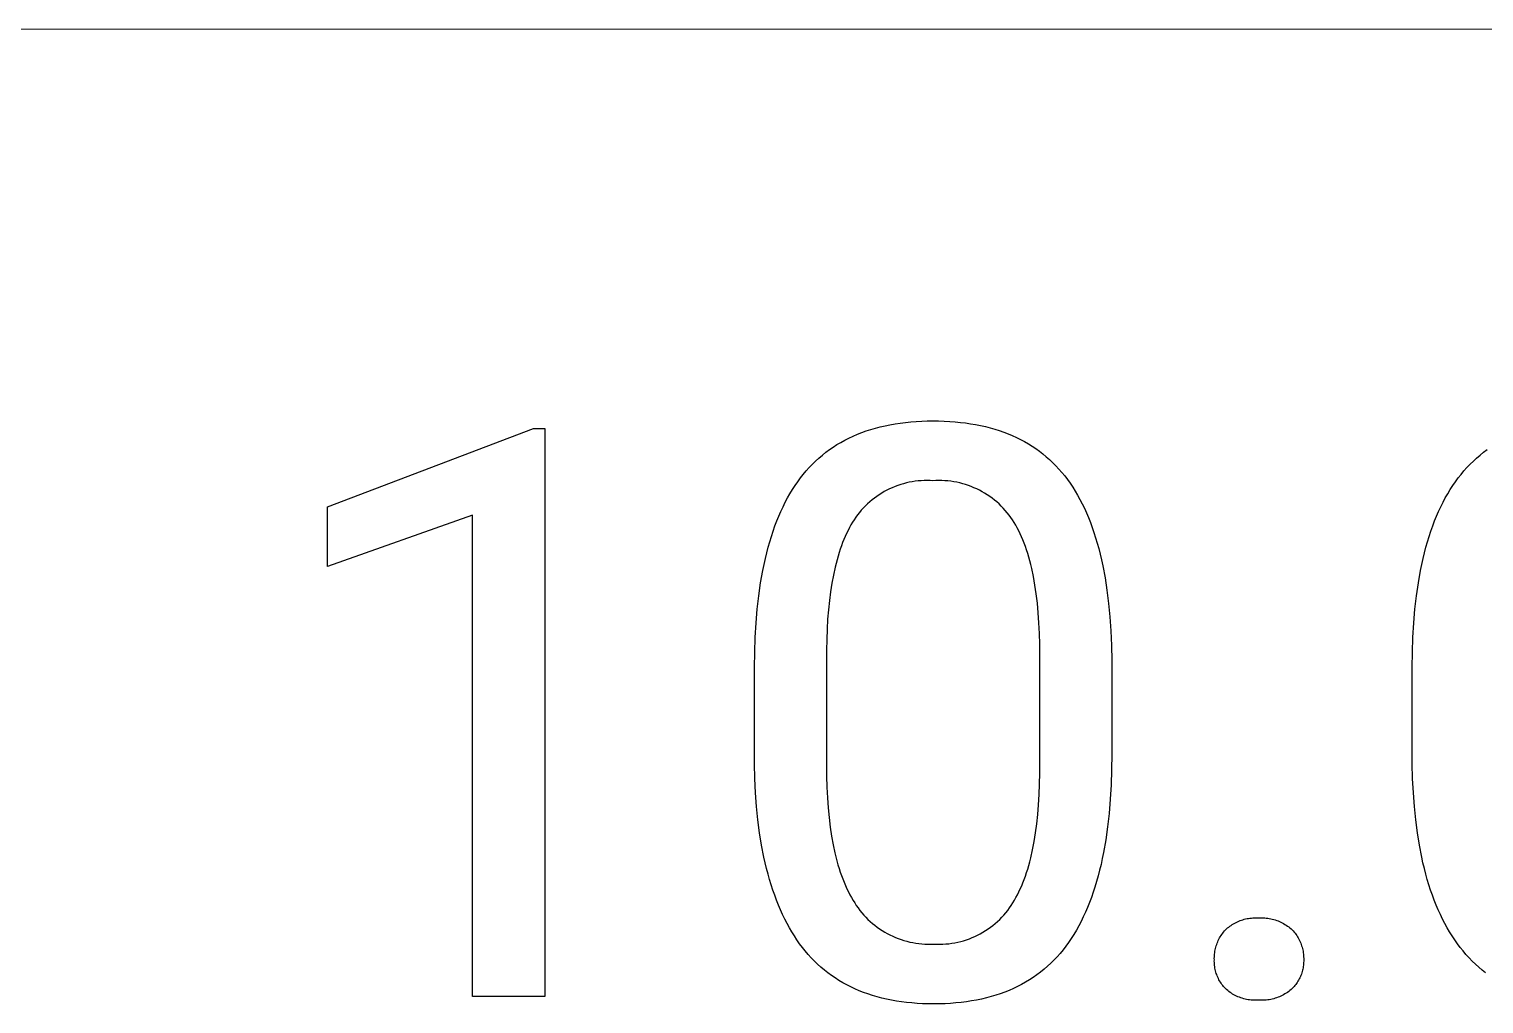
# Model space of a CAD drawing. Header units: millimetres. Extents: x -1519 to 3497, y -297 to 3208.
# Drawn here: x 2234.4 to 2323.4, y -76 to -16.4 of the extents above; entities that cross this region are included whole.
import ezdxf

# ---------------------------------------------------------------- set-up
doc = ezdxf.new("R2010")
doc.units = ezdxf.units.MM
doc.header["$MEASUREMENT"] = 0
doc.layers.add('Domyślny', color=7, linetype='Continuous', true_color=0x000000)

msp = doc.modelspace()

# ---------------------------------------------------------------- linework, layer by layer
at = {"layer": 'Domyślny', "color": 18, "lineweight": 15, "true_color": 0x000000}
msp.add_line((1601.477, -16.362), (3497.131, -16.362), dxfattribs=at)
at = {"layer": 'Domyślny'}
for p, q in [((2252.668, -45.59), (2265.266, -40.789)), ((2265.266, -40.789), (2265.956, -40.789)), ((2265.956, -40.789), (2265.956, -75.537)), ((2285.621, -40.945), (2285.9, -40.855)), ((2285.9, -40.855), (2286.185, -40.771)), ((2286.185, -40.771), (2286.476, -40.695)), ((2286.476, -40.695), (2286.772, -40.626)), ((2286.772, -40.626), (2287.075, -40.564)), ((2287.075, -40.564), (2287.383, -40.51)), ((2287.383, -40.51), (2287.697, -40.462)), ((2287.697, -40.462), (2288.018, -40.422)), ((2288.018, -40.422), (2288.343, -40.39)), ((2288.343, -40.39), (2288.675, -40.364)), ((2288.675, -40.364), (2289.013, -40.346)), ((2289.013, -40.346), (2289.356, -40.335)), ((2289.356, -40.335), (2289.706, -40.332)), ((2289.706, -40.332), (2290.052, -40.335)), ((2290.052, -40.335), (2290.393, -40.346)), ((2290.393, -40.346), (2290.727, -40.363)), ((2290.727, -40.363), (2291.056, -40.388)), ((2291.056, -40.388), (2291.38, -40.419)), ((2291.38, -40.419), (2291.697, -40.458)), ((2291.697, -40.458), (2292.009, -40.503)), ((2292.009, -40.503), (2292.315, -40.556)), ((2292.315, -40.556), (2292.615, -40.615)), ((2292.615, -40.615), (2292.91, -40.682)), ((2292.91, -40.682), (2293.198, -40.756)), ((2293.198, -40.756), (2293.481, -40.836)), ((2293.481, -40.836), (2293.759, -40.924)), ((2293.759, -40.924), (2294.03, -41.018)), ((2283.598, -41.933), (2283.831, -41.784)), ((2283.831, -41.784), (2284.069, -41.643)), ((2284.069, -41.643), (2284.313, -41.508)), ((2284.313, -41.508), (2284.563, -41.381)), ((2284.563, -41.381), (2284.818, -41.261)), ((2284.818, -41.261), (2285.08, -41.149)), ((2285.08, -41.149), (2285.347, -41.043)), ((2285.347, -41.043), (2285.621, -40.945)), ((2294.03, -41.018), (2294.296, -41.12)), ((2294.296, -41.12), (2294.556, -41.229)), ((2294.556, -41.229), (2294.81, -41.344)), ((2294.81, -41.344), (2295.058, -41.467)), ((2295.058, -41.467), (2295.301, -41.597)), ((2295.301, -41.597), (2295.538, -41.733)), ((2295.538, -41.733), (2295.769, -41.877)), ((2282.525, -42.786), (2282.728, -42.601)), ((2282.728, -42.601), (2282.937, -42.423)), ((2282.937, -42.423), (2283.151, -42.253)), ((2283.151, -42.253), (2283.372, -42.089)), ((2283.372, -42.089), (2283.598, -41.933)), ((2295.769, -41.877), (2295.994, -42.028)), ((2295.994, -42.028), (2296.214, -42.185)), ((2296.214, -42.185), (2296.428, -42.35)), ((2296.428, -42.35), (2296.636, -42.522)), ((2296.636, -42.522), (2296.839, -42.7)), ((2296.839, -42.7), (2297.035, -42.886)), ((2322.76, -42.786), (2322.963, -42.601)), ((2322.963, -42.601), (2323.171, -42.423)), ((2323.171, -42.423), (2323.386, -42.253)), ((2323.386, -42.253), (2323.607, -42.089)), ((2281.597, -43.821), (2281.771, -43.6)), ((2281.771, -43.6), (2281.951, -43.386)), ((2281.951, -43.386), (2282.136, -43.179)), ((2282.136, -43.179), (2282.328, -42.979)), ((2282.328, -42.979), (2282.525, -42.786)), ((2297.035, -42.886), (2297.226, -43.079)), ((2297.226, -43.079), (2297.411, -43.278)), ((2297.411, -43.278), (2297.591, -43.485)), ((2297.591, -43.485), (2297.764, -43.699)), ((2321.832, -43.821), (2322.006, -43.6)), ((2322.006, -43.6), (2322.186, -43.386)), ((2322.186, -43.386), (2322.371, -43.179)), ((2322.371, -43.179), (2322.562, -42.979)), ((2322.562, -42.979), (2322.76, -42.786)), ((2281.11, -44.53), (2281.267, -44.286)), ((2281.267, -44.286), (2281.43, -44.05)), ((2281.43, -44.05), (2281.597, -43.821)), ((2287.052, -44.491), (2286.888, -44.572)), ((2287.217, -44.416), (2287.052, -44.491)), ((2287.386, -44.346), (2287.217, -44.416)), ((2287.556, -44.282), (2287.386, -44.346)), ((2287.729, -44.225), (2287.556, -44.282)), ((2287.903, -44.173), (2287.729, -44.225)), ((2288.08, -44.127), (2287.903, -44.173)), ((2288.257, -44.087), (2288.08, -44.127)), ((2288.436, -44.053), (2288.257, -44.087)), ((2288.616, -44.025), (2288.436, -44.053)), ((2288.797, -44.004), (2288.616, -44.025)), ((2288.978, -43.989), (2288.797, -44.004)), ((2289.16, -43.979), (2288.978, -43.989)), ((2289.342, -43.977), (2289.16, -43.979)), ((2289.524, -43.98), (2289.342, -43.977)), ((2289.706, -43.989), (2289.524, -43.98)), ((2289.889, -43.98), (2289.706, -43.989)), ((2290.072, -43.977), (2289.889, -43.98)), ((2290.256, -43.98), (2290.072, -43.977)), ((2290.439, -43.989), (2290.256, -43.98)), ((2290.622, -44.004), (2290.439, -43.989)), ((2290.804, -44.026), (2290.622, -44.004)), ((2290.986, -44.054), (2290.804, -44.026)), ((2291.166, -44.087), (2290.986, -44.054)), ((2291.345, -44.127), (2291.166, -44.087)), ((2291.523, -44.174), (2291.345, -44.127)), ((2291.698, -44.226), (2291.523, -44.174)), ((2291.873, -44.284), (2291.698, -44.226)), ((2292.044, -44.348), (2291.873, -44.284)), ((2292.214, -44.417), (2292.044, -44.348)), ((2292.381, -44.493), (2292.214, -44.417)), ((2292.546, -44.574), (2292.381, -44.493)), ((2297.764, -43.699), (2297.932, -43.92)), ((2297.932, -43.92), (2298.095, -44.148)), ((2298.095, -44.148), (2298.252, -44.383)), ((2298.252, -44.383), (2298.404, -44.627)), ((2321.345, -44.53), (2321.502, -44.286)), ((2321.502, -44.286), (2321.664, -44.05)), ((2321.664, -44.05), (2321.832, -43.821)), ((2280.532, -45.583), (2280.669, -45.308)), ((2280.669, -45.308), (2280.811, -45.041)), ((2280.811, -45.041), (2280.958, -44.782)), ((2280.958, -44.782), (2281.11, -44.53)), ((2285.837, -45.286), (2285.701, -45.407)), ((2285.976, -45.169), (2285.837, -45.286)), ((2286.119, -45.056), (2285.976, -45.169)), ((2286.266, -44.949), (2286.119, -45.056)), ((2286.417, -44.847), (2286.266, -44.949)), ((2286.571, -44.75), (2286.417, -44.847)), ((2286.728, -44.658), (2286.571, -44.75)), ((2286.888, -44.572), (2286.728, -44.658)), ((2292.708, -44.661), (2292.546, -44.574)), ((2292.866, -44.753), (2292.708, -44.661)), ((2293.022, -44.85), (2292.866, -44.753)), ((2293.174, -44.953), (2293.022, -44.85)), ((2293.323, -45.06), (2293.174, -44.953)), ((2293.467, -45.173), (2293.323, -45.06)), ((2293.608, -45.291), (2293.467, -45.173)), ((2293.745, -45.413), (2293.608, -45.291)), ((2298.404, -44.627), (2298.552, -44.878)), ((2298.552, -44.878), (2298.694, -45.136)), ((2298.694, -45.136), (2298.832, -45.402)), ((2320.767, -45.583), (2320.904, -45.308)), ((2320.904, -45.308), (2321.046, -45.041)), ((2321.046, -45.041), (2321.193, -44.782)), ((2321.193, -44.782), (2321.345, -44.53)), ((2252.668, -49.247), (2252.668, -45.59)), ((2261.534, -46.09), (2252.668, -49.247)), ((2261.534, -75.537), (2261.534, -46.09)), ((2280.153, -46.453), (2280.275, -46.155)), ((2280.275, -46.155), (2280.401, -45.865)), ((2280.401, -45.865), (2280.532, -45.583)), ((2284.984, -46.228), (2284.881, -46.379)), ((2285.091, -46.082), (2284.984, -46.228)), ((2285.204, -45.939), (2285.091, -46.082)), ((2285.321, -45.8), (2285.204, -45.939)), ((2285.444, -45.665), (2285.321, -45.8)), ((2285.57, -45.534), (2285.444, -45.665)), ((2285.701, -45.407), (2285.57, -45.534)), ((2293.877, -45.54), (2293.745, -45.413)), ((2294.006, -45.671), (2293.877, -45.54)), ((2294.129, -45.807), (2294.006, -45.671)), ((2294.248, -45.947), (2294.129, -45.807)), ((2294.362, -46.09), (2294.248, -45.947)), ((2294.471, -46.238), (2294.362, -46.09)), ((2294.576, -46.389), (2294.471, -46.238)), ((2298.832, -45.402), (2298.964, -45.676)), ((2298.964, -45.676), (2299.091, -45.957)), ((2299.091, -45.957), (2299.214, -46.246)), ((2299.214, -46.246), (2299.331, -46.543)), ((2320.388, -46.453), (2320.509, -46.155)), ((2320.509, -46.155), (2320.636, -45.865)), ((2320.636, -45.865), (2320.767, -45.583)), ((2279.821, -47.392), (2279.927, -47.072)), ((2279.927, -47.072), (2280.037, -46.758)), ((2280.037, -46.758), (2280.153, -46.453)), ((2284.507, -47.033), (2284.42, -47.211)), ((2284.596, -46.861), (2284.507, -47.033)), ((2284.688, -46.694), (2284.596, -46.861)), ((2284.784, -46.533), (2284.688, -46.694)), ((2284.881, -46.379), (2284.784, -46.533)), ((2294.674, -46.543), (2294.576, -46.389)), ((2294.771, -46.706), (2294.674, -46.543)), ((2294.864, -46.874), (2294.771, -46.706)), ((2294.955, -47.049), (2294.864, -46.874)), ((2295.042, -47.229), (2294.955, -47.049)), ((2299.331, -46.543), (2299.443, -46.847)), ((2299.443, -46.847), (2299.551, -47.159)), ((2299.551, -47.159), (2299.653, -47.478)), ((2320.056, -47.392), (2320.161, -47.072)), ((2320.161, -47.072), (2320.272, -46.758)), ((2320.272, -46.758), (2320.388, -46.453)), ((2279.625, -48.057), (2279.72, -47.721)), ((2279.72, -47.721), (2279.821, -47.392)), ((2284.104, -47.975), (2284.032, -48.179)), ((2284.179, -47.776), (2284.104, -47.975)), ((2284.256, -47.582), (2284.179, -47.776)), ((2284.337, -47.394), (2284.256, -47.582)), ((2284.42, -47.211), (2284.337, -47.394)), ((2295.126, -47.415), (2295.042, -47.229)), ((2295.207, -47.608), (2295.126, -47.415)), ((2295.285, -47.806), (2295.207, -47.608)), ((2295.36, -48.01), (2295.285, -47.806)), ((2295.432, -48.22), (2295.36, -48.01)), ((2299.653, -47.478), (2299.75, -47.805)), ((2299.75, -47.805), (2299.842, -48.139)), ((2319.86, -48.057), (2319.955, -47.721)), ((2319.955, -47.721), (2320.056, -47.392)), ((2279.37, -49.112), (2279.45, -48.753)), ((2279.45, -48.753), (2279.535, -48.401)), ((2279.535, -48.401), (2279.625, -48.057)), ((2283.835, -48.824), (2283.775, -49.049)), ((2283.898, -48.604), (2283.835, -48.824)), ((2283.963, -48.389), (2283.898, -48.604)), ((2284.032, -48.179), (2283.963, -48.389)), ((2295.501, -48.435), (2295.432, -48.22)), ((2295.567, -48.657), (2295.501, -48.435)), ((2295.63, -48.885), (2295.567, -48.657)), ((2295.69, -49.118), (2295.63, -48.885)), ((2299.842, -48.139), (2299.93, -48.482)), ((2299.93, -48.482), (2300.012, -48.831)), ((2300.012, -48.831), (2300.089, -49.189)), ((2319.605, -49.112), (2319.685, -48.753)), ((2319.685, -48.753), (2319.77, -48.401)), ((2319.77, -48.401), (2319.86, -48.057)), ((2279.161, -50.236), (2279.295, -49.479)), ((2279.295, -49.479), (2279.37, -49.112)), ((2283.612, -49.758), (2283.518, -50.257)), ((2283.717, -49.28), (2283.612, -49.758)), ((2283.775, -49.049), (2283.717, -49.28)), ((2295.746, -49.358), (2295.69, -49.118)), ((2295.85, -49.855), (2295.746, -49.358)), ((2300.089, -49.189), (2300.228, -49.926)), ((2319.396, -50.236), (2319.53, -49.479)), ((2319.53, -49.479), (2319.605, -49.112)), ((2279.048, -51.023), (2279.161, -50.236)), ((2283.518, -50.257), (2283.436, -50.778)), ((2295.942, -50.375), (2295.85, -49.855)), ((2296.022, -50.919), (2295.942, -50.375)), ((2300.228, -49.926), (2300.348, -50.694)), ((2300.348, -50.694), (2300.447, -51.493)), ((2319.282, -51.023), (2319.396, -50.236)), ((2278.955, -51.842), (2279.048, -51.023)), ((2283.366, -51.319), (2283.307, -51.883)), ((2283.436, -50.778), (2283.366, -51.319)), ((2296.089, -51.487), (2296.022, -50.919)), ((2296.145, -52.078), (2296.089, -51.487)), ((2300.447, -51.493), (2300.526, -52.322)), ((2319.19, -51.842), (2319.282, -51.023)), ((2278.883, -52.691), (2278.955, -51.842)), ((2283.261, -52.467), (2283.226, -53.073)), ((2283.307, -51.883), (2283.261, -52.467)), ((2296.187, -52.693), (2296.145, -52.078)), ((2300.526, -52.322), (2300.585, -53.181)), ((2319.117, -52.691), (2319.19, -51.842)), ((2278.831, -53.571), (2278.883, -52.691)), ((2283.226, -53.073), (2283.202, -53.7)), ((2296.218, -53.332), (2296.187, -52.693)), ((2296.236, -53.994), (2296.218, -53.332)), ((2300.585, -53.181), (2300.624, -54.071)), ((2319.066, -53.571), (2319.117, -52.691)), ((2278.8, -54.482), (2278.831, -53.571)), ((2283.202, -53.7), (2283.19, -54.348)), ((2296.243, -54.68), (2296.236, -53.994)), ((2300.624, -54.071), (2300.643, -54.991)), ((2319.035, -54.482), (2319.066, -53.571)), ((2278.79, -55.423), (2278.8, -54.482)), ((2283.19, -54.348), (2283.19, -61.381)), ((2296.243, -61.881), (2296.243, -54.68)), ((2300.643, -54.991), (2300.643, -60.713)), ((2319.025, -55.423), (2319.035, -54.482)), ((2278.79, -61.31), (2278.79, -55.423)), ((2319.025, -61.31), (2319.025, -55.423)), ((2278.812, -62.211), (2278.79, -61.31)), ((2283.19, -61.381), (2283.197, -62.071)), ((2300.643, -60.713), (2300.633, -61.666)), ((2319.047, -62.211), (2319.025, -61.31)), ((2278.854, -63.083), (2278.812, -62.211)), ((2283.197, -62.071), (2283.216, -62.737)), ((2296.228, -62.547), (2296.243, -61.881)), ((2300.633, -61.666), (2300.602, -62.588)), ((2319.089, -63.083), (2319.047, -62.211)), ((2278.916, -63.927), (2278.854, -63.083)), ((2283.216, -62.737), (2283.248, -63.381)), ((2296.201, -63.191), (2296.228, -62.547)), ((2300.602, -62.588), (2300.55, -63.479)), ((2319.151, -63.927), (2319.089, -63.083)), ((2278.998, -64.742), (2278.916, -63.927)), ((2283.248, -63.381), (2283.292, -64.002)), ((2283.292, -64.002), (2283.35, -64.6)), ((2296.112, -64.409), (2296.163, -63.811)), ((2296.163, -63.811), (2296.201, -63.191)), ((2300.55, -63.479), (2300.478, -64.338)), ((2319.233, -64.742), (2319.151, -63.927)), ((2279.101, -65.529), (2278.998, -64.742)), ((2283.35, -64.6), (2283.42, -65.175)), ((2296.05, -64.985), (2296.112, -64.409)), ((2300.478, -64.338), (2300.385, -65.167)), ((2319.336, -65.529), (2319.233, -64.742)), ((2279.223, -66.288), (2279.101, -65.529)), ((2283.42, -65.175), (2283.502, -65.727)), ((2283.502, -65.727), (2283.598, -66.256)), ((2295.891, -66.068), (2295.977, -65.538)), ((2295.977, -65.538), (2296.05, -64.985)), ((2300.385, -65.167), (2300.272, -65.964)), ((2319.458, -66.288), (2319.336, -65.529)), ((2279.365, -67.018), (2279.223, -66.288)), ((2283.598, -66.256), (2283.706, -66.762)), ((2295.685, -67.06), (2295.794, -66.575)), ((2295.794, -66.575), (2295.891, -66.068)), ((2300.138, -66.731), (2300.063, -67.102)), ((2300.272, -65.964), (2300.138, -66.731)), ((2319.6, -67.018), (2319.458, -66.288)), ((2279.444, -67.372), (2279.365, -67.018)), ((2279.528, -67.72), (2279.444, -67.372)), ((2283.706, -66.762), (2283.765, -67.006)), ((2283.765, -67.006), (2283.827, -67.245)), ((2283.827, -67.245), (2283.892, -67.478)), ((2283.892, -67.478), (2283.96, -67.705)), ((2295.499, -67.744), (2295.564, -67.522)), ((2295.564, -67.522), (2295.626, -67.294)), ((2295.626, -67.294), (2295.685, -67.06)), ((2299.983, -67.466), (2299.898, -67.822)), ((2300.063, -67.102), (2299.983, -67.466)), ((2319.679, -67.372), (2319.6, -67.018)), ((2319.763, -67.72), (2319.679, -67.372)), ((2279.617, -68.06), (2279.528, -67.72)), ((2279.71, -68.393), (2279.617, -68.06)), ((2279.809, -68.719), (2279.71, -68.393)), ((2283.96, -67.705), (2284.032, -67.927)), ((2284.032, -67.927), (2284.107, -68.143)), ((2284.107, -68.143), (2284.185, -68.353)), ((2284.185, -68.353), (2284.266, -68.557)), ((2295.21, -68.578), (2295.286, -68.378)), ((2295.286, -68.378), (2295.36, -68.172)), ((2295.36, -68.172), (2295.431, -67.961)), ((2295.431, -67.961), (2295.499, -67.744)), ((2299.713, -68.51), (2299.612, -68.843)), ((2299.808, -68.17), (2299.713, -68.51)), ((2299.898, -67.822), (2299.808, -68.17)), ((2319.851, -68.06), (2319.763, -67.72)), ((2319.945, -68.393), (2319.851, -68.06)), ((2320.044, -68.719), (2319.945, -68.393)), ((2279.913, -69.038), (2279.809, -68.719)), ((2280.022, -69.35), (2279.913, -69.038)), ((2280.135, -69.655), (2280.022, -69.35)), ((2284.266, -68.557), (2284.35, -68.756)), ((2284.35, -68.756), (2284.438, -68.949)), ((2284.438, -68.949), (2284.528, -69.136)), ((2284.528, -69.136), (2284.622, -69.317)), ((2284.622, -69.317), (2284.719, -69.493)), ((2294.782, -69.492), (2294.874, -69.321)), ((2294.874, -69.321), (2294.962, -69.143)), ((2294.962, -69.143), (2295.048, -68.961)), ((2295.048, -68.961), (2295.13, -68.772)), ((2295.13, -68.772), (2295.21, -68.578)), ((2299.506, -69.168), (2299.396, -69.485)), ((2299.612, -68.843), (2299.506, -69.168)), ((2320.148, -69.038), (2320.044, -68.719)), ((2320.257, -69.35), (2320.148, -69.038)), ((2320.37, -69.655), (2320.257, -69.35)), ((2280.254, -69.952), (2280.135, -69.655)), ((2280.378, -70.243), (2280.254, -69.952)), ((2280.507, -70.526), (2280.378, -70.243)), ((2284.719, -69.493), (2284.819, -69.663)), ((2284.819, -69.663), (2284.915, -69.821)), ((2284.915, -69.821), (2285.016, -69.975)), ((2285.016, -69.975), (2285.122, -70.126)), ((2285.122, -70.126), (2285.233, -70.273)), ((2285.233, -70.273), (2285.349, -70.417)), ((2294.16, -70.419), (2294.276, -70.274)), ((2294.276, -70.274), (2294.386, -70.126)), ((2294.386, -70.126), (2294.491, -69.974)), ((2294.491, -69.974), (2294.59, -69.818)), ((2294.59, -69.818), (2294.688, -69.658)), ((2294.688, -69.658), (2294.782, -69.492)), ((2299.158, -70.096), (2299.032, -70.389)), ((2299.28, -69.794), (2299.158, -70.096)), ((2299.396, -69.485), (2299.28, -69.794)), ((2320.489, -69.952), (2320.37, -69.655)), ((2320.613, -70.243), (2320.489, -69.952)), ((2320.742, -70.526), (2320.613, -70.243)), ((2280.641, -70.803), (2280.507, -70.526)), ((2280.78, -71.072), (2280.641, -70.803)), ((2280.924, -71.334), (2280.78, -71.072)), ((2285.349, -70.417), (2285.47, -70.556)), ((2285.47, -70.556), (2285.595, -70.691)), ((2285.595, -70.691), (2285.725, -70.822)), ((2285.725, -70.822), (2285.86, -70.948)), ((2285.86, -70.948), (2285.999, -71.069)), ((2285.999, -71.069), (2286.141, -71.186)), ((2286.141, -71.186), (2286.288, -71.297)), ((2293.223, -71.305), (2293.37, -71.193)), ((2293.37, -71.193), (2293.513, -71.076)), ((2293.513, -71.076), (2293.651, -70.953)), ((2293.651, -70.953), (2293.785, -70.826)), ((2293.785, -70.826), (2293.915, -70.695)), ((2293.915, -70.695), (2294.04, -70.559)), ((2294.04, -70.559), (2294.16, -70.419)), ((2298.764, -70.953), (2298.622, -71.224)), ((2298.901, -70.675), (2298.764, -70.953)), ((2299.032, -70.389), (2298.901, -70.675)), ((2307.865, -71.239), (2307.937, -71.188)), ((2307.937, -71.188), (2308.012, -71.139)), ((2308.012, -71.139), (2308.088, -71.092)), ((2308.088, -71.092), (2308.165, -71.049)), ((2308.165, -71.049), (2308.244, -71.007)), ((2308.244, -71.007), (2308.324, -70.969)), ((2308.324, -70.969), (2308.406, -70.933)), ((2308.406, -70.933), (2308.488, -70.9)), ((2308.488, -70.9), (2308.572, -70.87)), ((2308.572, -70.87), (2308.657, -70.843)), ((2308.657, -70.843), (2308.743, -70.818)), ((2308.743, -70.818), (2308.829, -70.797)), ((2308.829, -70.797), (2308.916, -70.778)), ((2308.916, -70.778), (2309.004, -70.762)), ((2309.004, -70.762), (2309.092, -70.75)), ((2309.092, -70.75), (2309.18, -70.74)), ((2309.18, -70.74), (2309.269, -70.733)), ((2309.269, -70.733), (2309.358, -70.729)), ((2309.358, -70.729), (2309.447, -70.729)), ((2309.447, -70.729), (2309.536, -70.731)), ((2309.536, -70.731), (2309.625, -70.736)), ((2309.625, -70.736), (2309.718, -70.731)), ((2309.718, -70.731), (2309.812, -70.729)), ((2309.812, -70.729), (2309.906, -70.731)), ((2309.906, -70.731), (2309.999, -70.735)), ((2309.999, -70.735), (2310.092, -70.743)), ((2310.092, -70.743), (2310.185, -70.754)), ((2310.185, -70.754), (2310.278, -70.768)), ((2310.278, -70.768), (2310.37, -70.786)), ((2310.37, -70.786), (2310.461, -70.806)), ((2310.461, -70.806), (2310.551, -70.83)), ((2310.551, -70.83), (2310.641, -70.857)), ((2310.641, -70.857), (2310.73, -70.887)), ((2310.73, -70.887), (2310.817, -70.92)), ((2310.817, -70.92), (2310.904, -70.956)), ((2310.904, -70.956), (2310.989, -70.994)), ((2310.989, -70.994), (2311.072, -71.036)), ((2311.072, -71.036), (2311.155, -71.081)), ((2311.155, -71.081), (2311.235, -71.128)), ((2311.235, -71.128), (2311.314, -71.179)), ((2311.314, -71.179), (2311.391, -71.231)), ((2320.876, -70.803), (2320.742, -70.526)), ((2321.014, -71.072), (2320.876, -70.803)), ((2321.158, -71.334), (2321.014, -71.072)), ((2281.072, -71.589), (2280.924, -71.334)), ((2281.226, -71.837), (2281.072, -71.589)), ((2281.385, -72.078), (2281.226, -71.837)), ((2281.549, -72.312), (2281.385, -72.078)), ((2286.288, -71.297), (2286.439, -71.404)), ((2286.439, -71.404), (2286.593, -71.505)), ((2286.593, -71.505), (2286.75, -71.601)), ((2286.75, -71.601), (2286.911, -71.692)), ((2286.911, -71.692), (2287.074, -71.777)), ((2287.074, -71.777), (2287.241, -71.857)), ((2287.241, -71.857), (2287.41, -71.93)), ((2287.41, -71.93), (2287.581, -71.998)), ((2287.581, -71.998), (2287.755, -72.06)), ((2287.755, -72.06), (2287.93, -72.116)), ((2291.578, -72.126), (2291.754, -72.07)), ((2291.754, -72.07), (2291.929, -72.008)), ((2291.929, -72.008), (2292.1, -71.94)), ((2292.1, -71.94), (2292.27, -71.867)), ((2292.27, -71.867), (2292.437, -71.787)), ((2292.437, -71.787), (2292.6, -71.702)), ((2292.6, -71.702), (2292.761, -71.611)), ((2292.761, -71.611), (2292.919, -71.514)), ((2292.919, -71.514), (2293.073, -71.412)), ((2293.073, -71.412), (2293.223, -71.305)), ((2298.166, -71.988), (2298.004, -72.228)), ((2298.323, -71.741), (2298.166, -71.988)), ((2298.475, -71.486), (2298.323, -71.741)), ((2298.622, -71.224), (2298.475, -71.486)), ((2307.159, -72.117), (2307.198, -72.038)), ((2307.198, -72.038), (2307.238, -71.962)), ((2307.238, -71.962), (2307.282, -71.886)), ((2307.282, -71.886), (2307.328, -71.813)), ((2307.328, -71.813), (2307.376, -71.74)), ((2307.376, -71.74), (2307.427, -71.67)), ((2307.427, -71.67), (2307.48, -71.601)), ((2307.48, -71.601), (2307.535, -71.534)), ((2307.535, -71.534), (2307.593, -71.469)), ((2307.593, -71.469), (2307.658, -71.408)), ((2307.658, -71.408), (2307.725, -71.349)), ((2307.725, -71.349), (2307.794, -71.293)), ((2307.794, -71.293), (2307.865, -71.239)), ((2311.391, -71.231), (2311.467, -71.287)), ((2311.467, -71.287), (2311.54, -71.345)), ((2311.54, -71.345), (2311.611, -71.406)), ((2311.611, -71.406), (2311.681, -71.469)), ((2311.681, -71.469), (2311.74, -71.533)), ((2311.74, -71.533), (2311.797, -71.599)), ((2311.797, -71.599), (2311.851, -71.667)), ((2311.851, -71.667), (2311.904, -71.738)), ((2311.904, -71.738), (2311.953, -71.809)), ((2311.953, -71.809), (2312.001, -71.883)), ((2312.001, -71.883), (2312.045, -71.958)), ((2312.045, -71.958), (2312.088, -72.035)), ((2312.088, -72.035), (2312.127, -72.112)), ((2321.307, -71.589), (2321.158, -71.334)), ((2321.461, -71.837), (2321.307, -71.589)), ((2321.62, -72.078), (2321.461, -71.837)), ((2321.784, -72.312), (2321.62, -72.078)), ((2281.718, -72.538), (2281.549, -72.312)), ((2281.893, -72.758), (2281.718, -72.538)), ((2282.074, -72.97), (2281.893, -72.758)), ((2282.26, -73.175), (2282.074, -72.97)), ((2287.93, -72.116), (2288.108, -72.166)), ((2288.108, -72.166), (2288.287, -72.21)), ((2288.287, -72.21), (2288.468, -72.248)), ((2288.468, -72.248), (2288.649, -72.279)), ((2288.649, -72.279), (2288.832, -72.304)), ((2288.832, -72.304), (2289.015, -72.323)), ((2289.015, -72.323), (2289.199, -72.336)), ((2289.199, -72.336), (2289.384, -72.343)), ((2289.384, -72.343), (2289.568, -72.343)), ((2289.568, -72.343), (2289.752, -72.337)), ((2289.752, -72.337), (2289.937, -72.344)), ((2289.937, -72.344), (2290.122, -72.345)), ((2290.122, -72.345), (2290.306, -72.34)), ((2290.306, -72.34), (2290.491, -72.329)), ((2290.491, -72.329), (2290.674, -72.311)), ((2290.674, -72.311), (2290.858, -72.286)), ((2290.858, -72.286), (2291.04, -72.255)), ((2291.04, -72.255), (2291.221, -72.218)), ((2291.221, -72.218), (2291.4, -72.175)), ((2291.4, -72.175), (2291.578, -72.126)), ((2297.482, -72.901), (2297.297, -73.11)), ((2297.662, -72.684), (2297.482, -72.901)), ((2297.836, -72.459), (2297.662, -72.684)), ((2298.004, -72.228), (2297.836, -72.459)), ((2306.921, -73.037), (2306.928, -72.95)), ((2306.928, -72.95), (2306.938, -72.864)), ((2306.938, -72.864), (2306.952, -72.778)), ((2306.952, -72.778), (2306.968, -72.693)), ((2306.968, -72.693), (2306.987, -72.608)), ((2306.987, -72.608), (2307.009, -72.524)), ((2307.009, -72.524), (2307.033, -72.44)), ((2307.033, -72.44), (2307.061, -72.358)), ((2307.061, -72.358), (2307.091, -72.276)), ((2307.091, -72.276), (2307.124, -72.196)), ((2307.124, -72.196), (2307.159, -72.117)), ((2312.127, -72.112), (2312.164, -72.192)), ((2312.164, -72.192), (2312.198, -72.272)), ((2312.198, -72.272), (2312.229, -72.354)), ((2312.229, -72.354), (2312.258, -72.437)), ((2312.258, -72.437), (2312.283, -72.52)), ((2312.283, -72.52), (2312.306, -72.605)), ((2312.306, -72.605), (2312.326, -72.69)), ((2312.326, -72.69), (2312.342, -72.775)), ((2312.342, -72.775), (2312.356, -72.862)), ((2312.356, -72.862), (2312.367, -72.948)), ((2312.367, -72.948), (2312.375, -73.035)), ((2321.953, -72.538), (2321.784, -72.312)), ((2322.128, -72.758), (2321.953, -72.538)), ((2322.309, -72.97), (2322.128, -72.758)), ((2322.495, -73.175), (2322.309, -72.97)), ((2282.452, -73.373), (2282.26, -73.175)), ((2282.649, -73.563), (2282.452, -73.373)), ((2282.852, -73.747), (2282.649, -73.563)), ((2283.06, -73.923), (2282.852, -73.747)), ((2296.706, -73.695), (2296.498, -73.876)), ((2296.909, -73.508), (2296.706, -73.695)), ((2297.106, -73.313), (2296.909, -73.508)), ((2297.297, -73.11), (2297.106, -73.313)), ((2306.914, -73.211), (2306.916, -73.124)), ((2306.916, -73.297), (2306.914, -73.211)), ((2306.915, -73.382), (2306.916, -73.297)), ((2306.917, -73.466), (2306.915, -73.382)), ((2306.916, -73.124), (2306.921, -73.037)), ((2306.922, -73.55), (2306.917, -73.466)), ((2306.929, -73.633), (2306.922, -73.55)), ((2306.94, -73.717), (2306.929, -73.633)), ((2306.954, -73.8), (2306.94, -73.717)), ((2306.97, -73.882), (2306.954, -73.8)), ((2312.329, -73.861), (2312.31, -73.94)), ((2312.344, -73.782), (2312.329, -73.861)), ((2312.357, -73.702), (2312.344, -73.782)), ((2312.367, -73.621), (2312.357, -73.702)), ((2312.375, -73.541), (2312.367, -73.621)), ((2312.375, -73.035), (2312.38, -73.123)), ((2312.379, -73.46), (2312.375, -73.541)), ((2312.381, -73.379), (2312.379, -73.46)), ((2312.38, -73.123), (2312.382, -73.21)), ((2312.382, -73.21), (2312.381, -73.297)), ((2312.381, -73.297), (2312.381, -73.379)), ((2322.686, -73.373), (2322.495, -73.175)), ((2322.884, -73.563), (2322.686, -73.373)), ((2323.087, -73.747), (2322.884, -73.563)), ((2323.295, -73.923), (2323.087, -73.747)), ((2283.275, -74.092), (2283.06, -73.923)), ((2283.494, -74.254), (2283.275, -74.092)), ((2283.72, -74.408), (2283.494, -74.254)), ((2283.951, -74.556), (2283.72, -74.408)), ((2284.188, -74.696), (2283.951, -74.556)), ((2284.43, -74.829), (2284.188, -74.696)), ((2295.368, -74.666), (2295.125, -74.803)), ((2295.606, -74.523), (2295.368, -74.666)), ((2295.838, -74.372), (2295.606, -74.523)), ((2296.063, -74.214), (2295.838, -74.372)), ((2296.284, -74.048), (2296.063, -74.214)), ((2296.498, -73.876), (2296.284, -74.048)), ((2306.989, -73.964), (2306.97, -73.882)), ((2307.011, -74.046), (2306.989, -73.964)), ((2307.036, -74.126), (2307.011, -74.046)), ((2307.063, -74.205), (2307.036, -74.126)), ((2307.093, -74.284), (2307.063, -74.205)), ((2307.126, -74.361), (2307.093, -74.284)), ((2307.162, -74.438), (2307.126, -74.361)), ((2307.2, -74.513), (2307.162, -74.438)), ((2307.241, -74.586), (2307.2, -74.513)), ((2307.284, -74.658), (2307.241, -74.586)), ((2307.329, -74.729), (2307.284, -74.658)), ((2307.378, -74.798), (2307.329, -74.729)), ((2311.941, -74.747), (2311.893, -74.812)), ((2311.987, -74.68), (2311.941, -74.747)), ((2312.03, -74.611), (2311.987, -74.68)), ((2312.071, -74.541), (2312.03, -74.611)), ((2312.11, -74.47), (2312.071, -74.541)), ((2312.146, -74.397), (2312.11, -74.47)), ((2312.18, -74.324), (2312.146, -74.397)), ((2312.211, -74.249), (2312.18, -74.324)), ((2312.24, -74.173), (2312.211, -74.249)), ((2312.266, -74.096), (2312.24, -74.173)), ((2312.29, -74.019), (2312.266, -74.096)), ((2312.31, -73.94), (2312.29, -74.019)), ((2323.509, -74.092), (2323.295, -73.923)), ((2265.956, -75.537), (2261.534, -75.537)), ((2284.678, -74.955), (2284.43, -74.829)), ((2284.931, -75.074), (2284.678, -74.955)), ((2285.191, -75.185), (2284.931, -75.074)), ((2285.455, -75.289), (2285.191, -75.185)), ((2285.726, -75.387), (2285.455, -75.289)), ((2286.002, -75.476), (2285.726, -75.387)), ((2286.283, -75.559), (2286.002, -75.476)), ((2286.571, -75.635), (2286.283, -75.559)), ((2286.863, -75.703), (2286.571, -75.635)), ((2292.969, -75.626), (2292.674, -75.696)), ((2293.259, -75.549), (2292.969, -75.626)), ((2293.543, -75.465), (2293.259, -75.549)), ((2293.821, -75.373), (2293.543, -75.465)), ((2294.094, -75.273), (2293.821, -75.373)), ((2294.36, -75.167), (2294.094, -75.273)), ((2294.621, -75.053), (2294.36, -75.167)), ((2294.876, -74.931), (2294.621, -75.053)), ((2295.125, -74.803), (2294.876, -74.931)), ((2307.428, -74.866), (2307.378, -74.798)), ((2307.481, -74.931), (2307.428, -74.866)), ((2307.535, -74.995), (2307.481, -74.931)), ((2307.593, -75.057), (2307.535, -74.995)), ((2307.661, -75.118), (2307.593, -75.057)), ((2307.732, -75.177), (2307.661, -75.118)), ((2307.805, -75.234), (2307.732, -75.177)), ((2307.879, -75.288), (2307.805, -75.234)), ((2307.956, -75.34), (2307.879, -75.288)), ((2308.034, -75.389), (2307.956, -75.34)), ((2308.114, -75.435), (2308.034, -75.389)), ((2308.195, -75.479), (2308.114, -75.435)), ((2308.278, -75.519), (2308.195, -75.479)), ((2308.363, -75.557), (2308.278, -75.519)), ((2308.448, -75.592), (2308.363, -75.557)), ((2308.535, -75.624), (2308.448, -75.592)), ((2308.622, -75.653), (2308.535, -75.624)), ((2310.725, -75.622), (2310.637, -75.651)), ((2310.813, -75.59), (2310.725, -75.622)), ((2310.899, -75.555), (2310.813, -75.59)), ((2310.984, -75.517), (2310.899, -75.555)), ((2311.068, -75.477), (2310.984, -75.517)), ((2311.151, -75.434), (2311.068, -75.477)), ((2311.232, -75.388), (2311.151, -75.434)), ((2311.311, -75.339), (2311.232, -75.388)), ((2311.389, -75.287), (2311.311, -75.339)), ((2311.465, -75.234), (2311.389, -75.287)), ((2311.539, -75.177), (2311.465, -75.234)), ((2311.611, -75.118), (2311.539, -75.177)), ((2311.681, -75.057), (2311.611, -75.118)), ((2311.737, -74.998), (2311.681, -75.057)), ((2311.791, -74.938), (2311.737, -74.998)), ((2311.843, -74.876), (2311.791, -74.938)), ((2311.893, -74.812), (2311.843, -74.876)), ((2287.162, -75.764), (2286.863, -75.703)), ((2287.466, -75.818), (2287.162, -75.764)), ((2287.776, -75.865), (2287.466, -75.818)), ((2288.091, -75.904), (2287.776, -75.865)), ((2288.412, -75.937), (2288.091, -75.904)), ((2288.739, -75.962), (2288.412, -75.937)), ((2289.071, -75.98), (2288.739, -75.962)), ((2289.409, -75.991), (2289.071, -75.98)), ((2289.752, -75.994), (2289.409, -75.991)), ((2290.1, -75.991), (2289.752, -75.994)), ((2290.442, -75.98), (2290.1, -75.991)), ((2290.778, -75.961), (2290.442, -75.98)), ((2291.109, -75.935), (2290.778, -75.961)), ((2291.433, -75.902), (2291.109, -75.935)), ((2291.752, -75.862), (2291.433, -75.902)), ((2292.065, -75.814), (2291.752, -75.862)), ((2292.372, -75.759), (2292.065, -75.814)), ((2292.674, -75.696), (2292.372, -75.759)), ((2308.711, -75.679), (2308.622, -75.653)), ((2308.8, -75.701), (2308.711, -75.679)), ((2308.89, -75.721), (2308.8, -75.701)), ((2308.981, -75.738), (2308.89, -75.721)), ((2309.072, -75.751), (2308.981, -75.738)), ((2309.164, -75.762), (2309.072, -75.751)), ((2309.256, -75.769), (2309.164, -75.762)), ((2309.348, -75.773), (2309.256, -75.769)), ((2309.441, -75.774), (2309.348, -75.773)), ((2309.533, -75.771), (2309.441, -75.774)), ((2309.625, -75.766), (2309.533, -75.771)), ((2309.718, -75.771), (2309.625, -75.766)), ((2309.811, -75.773), (2309.718, -75.771)), ((2309.904, -75.772), (2309.811, -75.773)), ((2309.997, -75.767), (2309.904, -75.772)), ((2310.09, -75.76), (2309.997, -75.767)), ((2310.182, -75.75), (2310.09, -75.76)), ((2310.275, -75.736), (2310.182, -75.75)), ((2310.366, -75.719), (2310.275, -75.736)), ((2310.457, -75.699), (2310.366, -75.719)), ((2310.547, -75.676), (2310.457, -75.699)), ((2310.637, -75.651), (2310.547, -75.676))]:
    msp.add_line(p, q, dxfattribs=at)

doc.saveas('drawing.dxf')
